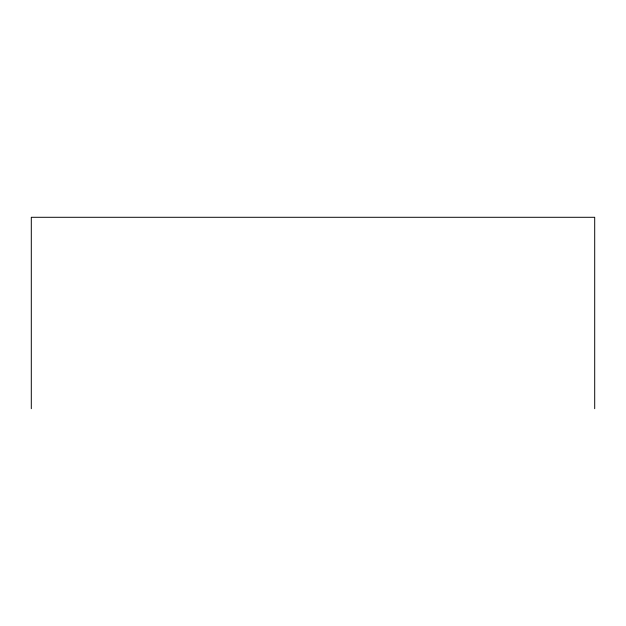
<?xml version="1.0" encoding="UTF-8"?>
<svg xmlns="http://www.w3.org/2000/svg" width="626" height="626" viewBox="0 0 626 626"><rect width="100%" height="100%" fill="white"/><g stroke="black" fill="none" stroke-linecap="round" stroke-linejoin="round"><path stroke-width="0.94" d="M594.7 408.708L594.7 217.292L31.3 217.292L31.3 408.708"/></g></svg>
